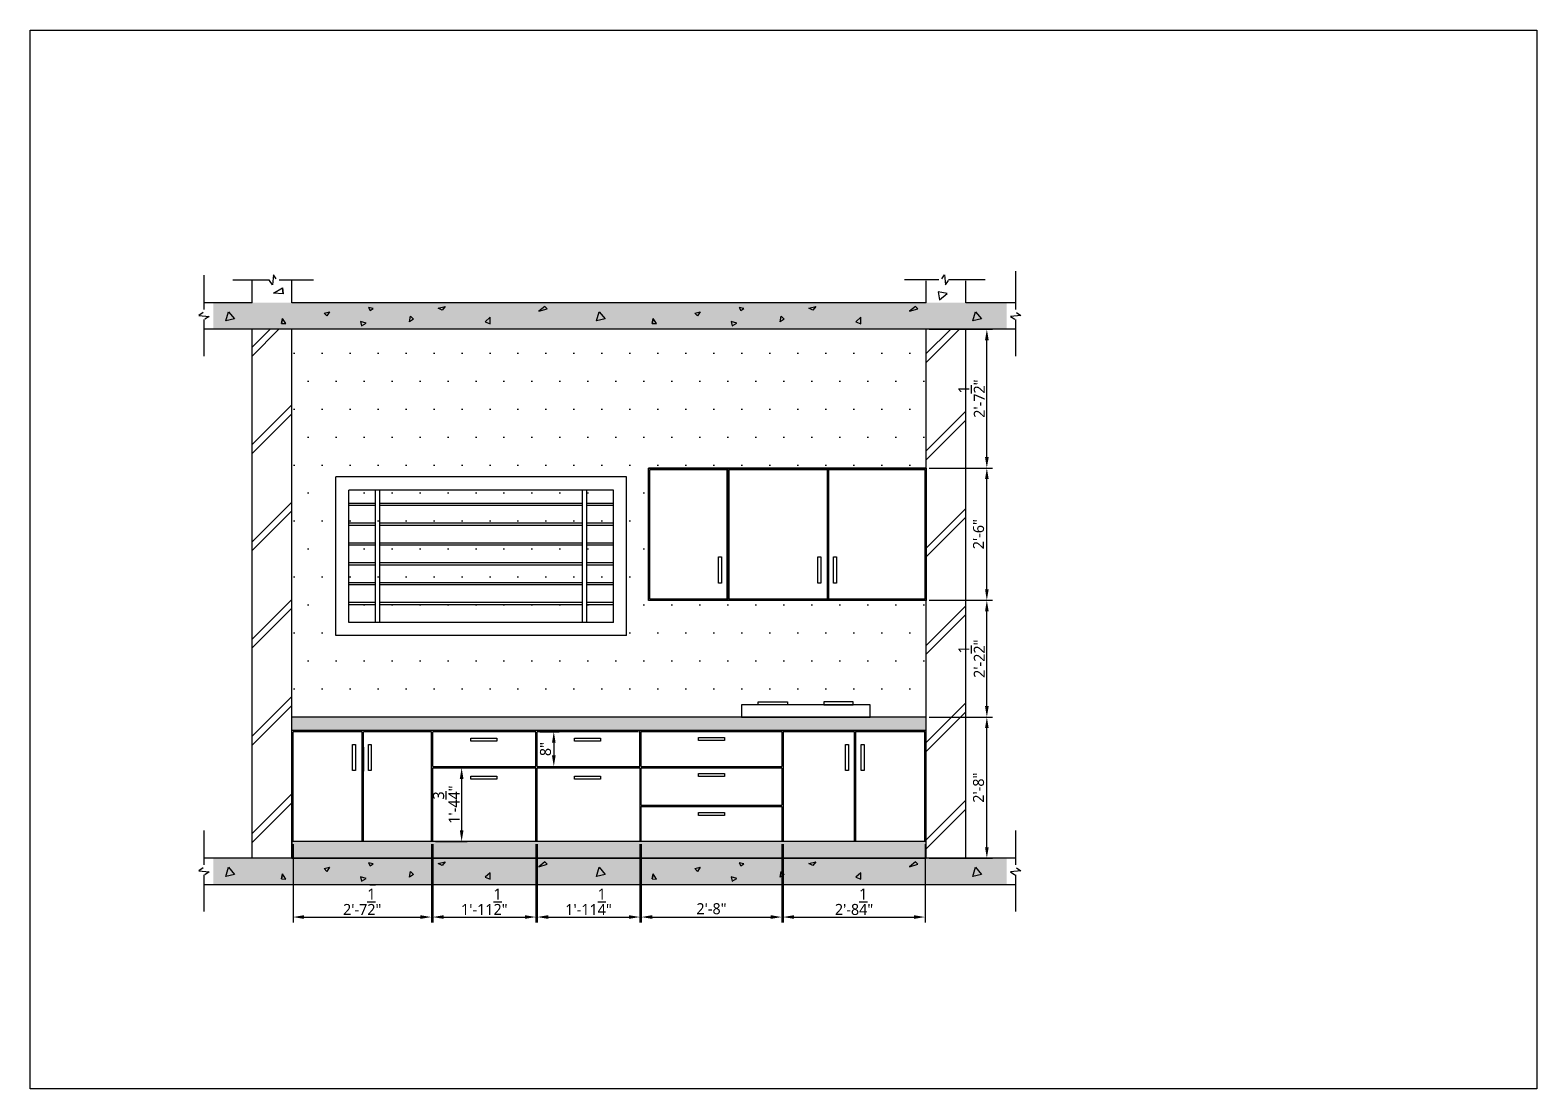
# Model space of a CAD drawing. Header units: millimetres. Extents: x 918 to 2834, y -227 to 832.
# Drawn here: x 1316.6 to 1658.5, y -227.4 to 12.8 of the extents above; entities that cross this region are included whole.
import ezdxf

# ---------------------------------------------------------------- set-up
doc = ezdxf.new("R2010")
doc.units = ezdxf.units.MM
doc.styles.get("Standard").update_dxf_attribs({"font": 'yugothic.ttf'})
doc.dimstyles.new('ISO-25', dxfattribs={"dimtxt": 2.5, "dimasz": 2.5, "dimexe": 1.25, "dimexo": 0.625, "dimtad": 1, "dimlunit": 4, "dimtxsty": 'Standard', "dimcen": 2.5, "dimadec": 0, "dimazin": 0, "dimtfac": 1, "dimtmove": 0, "dimatfit": 3, "dimfxl": 1, "dimarcsym": 0})

# ---------------------------------------------------------------- blocks, each defined once
blk = doc.blocks.new('*D39')
at = {"color": 0, "lineweight": -2}
for p, q in [((1376.27, -171.87), (1376.27, -189.64)), ((1407.67, -171.87), (1407.67, -189.64)), ((1378.77, -188.39), (1405.17, -188.39))]:
    blk.add_line(p, q, dxfattribs=at)
at = {"color": 0}
for points in [[(1378.77, -187.97), (1378.77, -188.8), (1376.27, -188.39)], [(1405.17, -187.97), (1405.17, -188.8), (1407.67, -188.39)]]:
    blk.add_solid(points, dxfattribs=at)
at = {"layer": 'Defpoints', "color": 0}
for p in [(1376.27, -171.24), (1407.67, -171.24), (1407.67, -188.39)]:
    blk.add_point(p, dxfattribs=at)
at = {"color": 0, "insert": (1391.97, -184.92), "char_height": 2.5, "attachment_point": 5}
blk.add_mtext('2\'-7{\\H1.000000x;\\S1/2;}"', dxfattribs=at)
blk = doc.blocks.new('*D40')
at = {"color": 0, "lineweight": -2}
for p, q in [((1407.97, -171.87), (1407.97, -189.64)), ((1431.37, -171.87), (1431.37, -189.64)), ((1410.47, -188.39), (1428.87, -188.39))]:
    blk.add_line(p, q, dxfattribs=at)
at = {"color": 0}
for points in [[(1410.47, -187.97), (1410.47, -188.8), (1407.97, -188.39)], [(1428.87, -187.97), (1428.87, -188.8), (1431.37, -188.39)]]:
    blk.add_solid(points, dxfattribs=at)
at = {"layer": 'Defpoints', "color": 0}
for p in [(1407.97, -171.24), (1431.37, -171.24), (1431.37, -188.39)]:
    blk.add_point(p, dxfattribs=at)
at = {"color": 0, "insert": (1419.67, -184.92), "char_height": 2.5, "attachment_point": 5}
blk.add_mtext('1\'-11{\\H1.000000x;\\S1/2;}"', dxfattribs=at)
blk = doc.blocks.new('*D41')
at = {"color": 0, "lineweight": -2}
for p, q in [((1431.67, -171.87), (1431.67, -189.64)), ((1454.97, -171.87), (1454.97, -189.64)), ((1434.17, -188.39), (1452.47, -188.39))]:
    blk.add_line(p, q, dxfattribs=at)
at = {"color": 0}
for points in [[(1434.17, -187.97), (1434.17, -188.8), (1431.67, -188.39)], [(1452.47, -187.97), (1452.47, -188.8), (1454.97, -188.39)]]:
    blk.add_solid(points, dxfattribs=at)
at = {"layer": 'Defpoints', "color": 0}
for p in [(1431.67, -171.24), (1454.97, -171.24), (1454.97, -188.39)]:
    blk.add_point(p, dxfattribs=at)
at = {"color": 0, "insert": (1443.32, -184.93), "char_height": 2.5, "attachment_point": 5}
blk.add_mtext('1\'-11{\\H1.000000x;\\S1/4;}"', dxfattribs=at)
blk = doc.blocks.new('*D42')
at = {"color": 0, "lineweight": -2}
for p, q in [((1455.27, -171.87), (1455.27, -189.64)), ((1487.17, -171.87), (1487.17, -189.64)), ((1457.77, -188.39), (1484.67, -188.39))]:
    blk.add_line(p, q, dxfattribs=at)
at = {"color": 0}
for points in [[(1457.77, -187.97), (1457.77, -188.8), (1455.27, -188.39)], [(1484.67, -187.97), (1484.67, -188.8), (1487.17, -188.39)]]:
    blk.add_solid(points, dxfattribs=at)
at = {"layer": 'Defpoints', "color": 0}
for p in [(1455.27, -171.24), (1487.17, -171.24), (1487.17, -188.39)]:
    blk.add_point(p, dxfattribs=at)
at = {"color": 0, "insert": (1471.22, -186.51), "char_height": 2.5, "attachment_point": 5}
blk.add_mtext('2\'-8"', dxfattribs=at)
blk = doc.blocks.new('*D43')
at = {"color": 0, "lineweight": -2}
for p, q in [((1487.47, -171.87), (1487.47, -189.64)), ((1519.67, -171.87), (1519.67, -189.64)), ((1489.97, -188.39), (1517.17, -188.39))]:
    blk.add_line(p, q, dxfattribs=at)
at = {"color": 0}
for points in [[(1489.97, -187.97), (1489.97, -188.8), (1487.47, -188.39)], [(1517.17, -187.97), (1517.17, -188.8), (1519.67, -188.39)]]:
    blk.add_solid(points, dxfattribs=at)
at = {"layer": 'Defpoints', "color": 0}
for p in [(1487.47, -171.24), (1519.67, -171.24), (1519.67, -188.39)]:
    blk.add_point(p, dxfattribs=at)
at = {"color": 0, "insert": (1503.57, -184.93), "char_height": 2.5, "attachment_point": 5}
blk.add_mtext('2\'-8{\\H1.000000x;\\S1/4;}"', dxfattribs=at)
blk = doc.blocks.new('*D45')
at = {"color": 0, "lineweight": -2}
for p, q in [((1520.59, -143.04), (1534.95, -143.04)), ((1533.7, -172.54), (1533.7, -145.54)), ((1520.59, -175.04), (1534.95, -175.04))]:
    blk.add_line(p, q, dxfattribs=at)
at = {"color": 0}
for points in [[(1533.29, -145.54), (1534.12, -145.54), (1533.7, -143.04)], [(1533.29, -172.54), (1534.12, -172.54), (1533.7, -175.04)]]:
    blk.add_solid(points, dxfattribs=at)
at = {"layer": 'Defpoints', "color": 0}
for p in [(1519.97, -143.04), (1533.7, -143.04), (1519.97, -175.04)]:
    blk.add_point(p, dxfattribs=at)
at = {"color": 0, "insert": (1531.83, -159.04), "char_height": 2.5, "attachment_point": 5, "rotation": 90}
blk.add_mtext('2\'-8"', dxfattribs=at)
blk = doc.blocks.new('*D46')
at = {"color": 0, "lineweight": -2}
for p, q in [((1520.59, -116.54), (1534.95, -116.54)), ((1533.7, -140.54), (1533.7, -119.04)), ((1520.59, -143.04), (1534.95, -143.04))]:
    blk.add_line(p, q, dxfattribs=at)
at = {"color": 0}
for points in [[(1533.29, -119.04), (1534.12, -119.04), (1533.7, -116.54)], [(1533.29, -140.54), (1534.12, -140.54), (1533.7, -143.04)]]:
    blk.add_solid(points, dxfattribs=at)
at = {"layer": 'Defpoints', "color": 0}
for p in [(1519.97, -116.54), (1533.7, -116.54), (1519.97, -143.04)]:
    blk.add_point(p, dxfattribs=at)
at = {"color": 0, "insert": (1530.24, -129.79), "char_height": 2.5, "attachment_point": 5, "rotation": 90}
blk.add_mtext('2\'-2{\\H1.000000x;\\S1/2;}"', dxfattribs=at)
blk = doc.blocks.new('*D47')
at = {"color": 0, "lineweight": -2}
for p, q in [((1520.59, -86.54), (1534.95, -86.54)), ((1533.7, -114.04), (1533.7, -89.04)), ((1520.59, -116.54), (1534.95, -116.54))]:
    blk.add_line(p, q, dxfattribs=at)
at = {"color": 0}
for points in [[(1533.29, -89.04), (1534.12, -89.04), (1533.7, -86.54)], [(1533.29, -114.04), (1534.12, -114.04), (1533.7, -116.54)]]:
    blk.add_solid(points, dxfattribs=at)
at = {"layer": 'Defpoints', "color": 0}
for p in [(1519.97, -86.54), (1533.7, -86.54), (1519.97, -116.54)]:
    blk.add_point(p, dxfattribs=at)
at = {"color": 0, "insert": (1531.83, -101.54), "char_height": 2.5, "attachment_point": 5, "rotation": 90}
blk.add_mtext('2\'-6"', dxfattribs=at)
blk = doc.blocks.new('*D48')
at = {"color": 0, "lineweight": -2}
for p, q in [((1520.59, -55.04), (1534.95, -55.04)), ((1533.7, -84.04), (1533.7, -57.54)), ((1520.59, -86.54), (1534.95, -86.54))]:
    blk.add_line(p, q, dxfattribs=at)
at = {"color": 0}
for points in [[(1533.29, -57.54), (1534.12, -57.54), (1533.7, -55.04)], [(1533.29, -84.04), (1534.12, -84.04), (1533.7, -86.54)]]:
    blk.add_solid(points, dxfattribs=at)
at = {"layer": 'Defpoints', "color": 0}
for p in [(1519.97, -55.04), (1533.7, -55.04), (1519.97, -86.54)]:
    blk.add_point(p, dxfattribs=at)
at = {"color": 0, "insert": (1530.24, -70.79), "char_height": 2.5, "attachment_point": 5, "rotation": 90}
blk.add_mtext('2\'-7{\\H1.000000x;\\S1/2;}"', dxfattribs=at)
blk = doc.blocks.new('*D49')
at = {"color": 0, "lineweight": -2}
for p, q in [((1408.59, -154.54), (1415.78, -154.54)), ((1414.53, -157.04), (1414.53, -168.74)), ((1408.59, -171.24), (1415.78, -171.24))]:
    blk.add_line(p, q, dxfattribs=at)
at = {"color": 0}
for points in [[(1414.12, -157.04), (1414.95, -157.04), (1414.53, -154.54)], [(1414.12, -168.74), (1414.95, -168.74), (1414.53, -171.24)]]:
    blk.add_solid(points, dxfattribs=at)
at = {"layer": 'Defpoints', "color": 0}
for p in [(1407.97, -154.54), (1407.97, -171.24), (1414.53, -171.24)]:
    blk.add_point(p, dxfattribs=at)
at = {"color": 0, "insert": (1411.05, -162.89), "char_height": 2.5, "attachment_point": 5, "rotation": 90}
blk.add_mtext('1\'-4{\\H1.000000x;\\S3/4;}"', dxfattribs=at)
blk = doc.blocks.new('*D50')
at = {"color": 0, "lineweight": -2}
for p, q in [((1432.29, -146.34), (1436.69, -146.34)), ((1435.44, -148.84), (1435.44, -151.74)), ((1432.29, -154.24), (1436.69, -154.24))]:
    blk.add_line(p, q, dxfattribs=at)
at = {"color": 0}
for points in [[(1435.03, -148.84), (1435.86, -148.84), (1435.44, -146.34)], [(1435.03, -151.74), (1435.86, -151.74), (1435.44, -154.24)]]:
    blk.add_solid(points, dxfattribs=at)
at = {"layer": 'Defpoints', "color": 0}
for p in [(1431.67, -146.34), (1431.67, -154.24), (1435.44, -154.24)]:
    blk.add_point(p, dxfattribs=at)
at = {"color": 0, "insert": (1433.57, -150.29), "char_height": 2.5, "attachment_point": 5, "rotation": 90}
blk.add_mtext('8"', dxfattribs=at)

msp = doc.modelspace()

# ---------------------------------------------------------------- hatches: boundary and pattern name
h = msp.add_hatch()
h.set_pattern_fill('DOTS', color=256, style=0)
h.set_pattern_definition([(0, (-255.4378, -644.6468), (0.79375, 1.5875), [0, -1.5875])])
h.paths.add_polyline_path([(1538.186, -49.045), (1358.159, -49.045), (1358.159, -55.045), (1538.186, -55.045)])
h = msp.add_hatch()
h.set_pattern_fill('JIS_LC_8A', color=256, scale=2, style=0)
h.set_pattern_definition([(45, (-255.438, -644.647), (-11.03087, 11.03087), []), (45, (-253.438, -644.647), (-11.03087, 11.03087), [])])
h.paths.add_polyline_path([(1375.967, -55.045), (1366.967, -55.045), (1366.967, -175.045), (1375.967, -175.045)])
h.paths.add_polyline_path([(1519.967, -175.045), (1528.967, -175.045), (1528.967, -55.045), (1519.967, -55.045)])
h = msp.add_hatch()
h.set_pattern_fill('DOTS', color=256, scale=4, style=0)
h.set_pattern_definition([(0, (-255.438, -644.647), (3.175, 6.35), [0, -6.35])])
h.paths.add_polyline_path([(1375.967, -55.045), (1375.967, -143.045), (1478.015, -143.045), (1478.015, -140.251), (1481.835, -140.251), (1481.835, -139.567), (1488.496, -139.567), (1488.496, -140.251), (1496.714, -140.251), (1496.714, -139.567), (1503.375, -139.567), (1503.375, -140.251), (1507.195, -140.251), (1507.195, -143.045), (1519.967, -143.045), (1519.967, -116.545), (1474.967, -116.545), (1456.967, -116.545), (1456.967, -86.545), (1474.967, -86.545), (1519.967, -86.545), (1519.967, -55.045)])
h.paths.add_polyline_path([(1451.967, -88.545), (1451.967, -124.545), (1385.967, -124.545), (1385.967, -88.545)], flags=16)
h.paths.add_polyline_path([(1388.967, -91.545), (1388.967, -121.545), (1448.967, -121.545), (1448.967, -91.545)], flags=0)
h = msp.add_hatch()
h.set_pattern_fill('ZIGZAG', color=256, scale=0.4, style=0)
h.set_pattern_definition([(0, (-255.4378, -641.1468), (1.27, 1.27), [1.27, -1.27]), (90, (-254.1678, -641.1468), (-1.27, 1.27), [1.27, -1.27])])
h.paths.add_polyline_path([(1519.967, -143.045), (1375.967, -143.045), (1375.967, -146.045), (1519.967, -146.045)])
h = msp.add_hatch()
h.set_pattern_fill('ZIGZAG', color=256, scale=0.4, style=0)
h.set_pattern_definition([(0, (0, -346.2588), (1.27, 1.27), [1.27, -1.27]), (90, (1.27, -346.2588), (-1.27, 1.27), [1.27, -1.27])])
h.paths.add_polyline_path([(1519.967, -175.045), (1519.967, -171.245), (1375.967, -171.245), (1375.967, -175.045)])
h = msp.add_hatch()
h.set_pattern_fill('DOTS', color=256, style=0)
h.set_pattern_definition([(0, (-255.4378, -770.6468), (0.79375, 1.5875), [0, -1.5875])])
h.paths.add_polyline_path([(1538.186, -175.045), (1358.159, -175.045), (1358.159, -181.045), (1538.186, -181.045)])

# ---------------------------------------------------------------- linework, layer by layer
for p, q in [((1366.967, -49.045), (1366.967, -44.045)), ((1371.58, -44.979), (1370.931, -44.018)), ((1371.821, -42.673), (1371.58, -44.979)), ((1372.469, -43.633), (1371.821, -42.673)), ((1375.967, -49.045), (1375.967, -44.045)), ((1519.967, -49.045), (1519.967, -44.045)), ((1523.464, -43.633), (1524.113, -42.673)), ((1524.113, -42.673), (1524.354, -44.979)), ((1524.354, -44.979), (1525.003, -44.018)), ((1528.967, -49.045), (1528.967, -44.045)), ((1371.864, -46.845), (1373.902, -45.686)), ((1374.041, -46.98), (1371.864, -46.845)), ((1374.041, -46.98), (1373.902, -45.686)), ((1373.902, -45.686), (1374.041, -46.98)), ((1374.041, -46.98), (1374.041, -46.98)), ((1524.712, -46.944), (1522.686, -46.539)), ((1522.686, -46.539), (1522.97, -48.401)), ((1522.97, -48.401), (1524.712, -46.944)), ((1355.894, -51.248), (1354.934, -51.896)), ((1366.967, -49.045), (1356.086, -49.045)), ((1361.034, -53.174), (1361.643, -51.097)), ((1361.643, -51.097), (1363.013, -52.718)), ((1519.967, -49.045), (1375.967, -49.045)), ((1383.33, -51.404), (1384.556, -51.059)), ((1384.556, -51.059), (1383.943, -52.032)), ((1394.489, -50.318), (1393.36, -50.121)), ((1393.36, -50.121), (1393.752, -50.759)), ((1393.752, -50.759), (1394.489, -50.318)), ((1409.181, -50.266), (1410.766, -49.864)), ((1410.121, -50.696), (1409.181, -50.266)), ((1410.766, -49.864), (1410.121, -50.696)), ((1433.384, -49.868), (1432.039, -50.973)), ((1432.039, -50.973), (1433.952, -50.42)), ((1433.952, -50.42), (1433.384, -49.868)), ((1445.14, -53.174), (1445.749, -51.097)), ((1445.749, -51.097), (1447.119, -52.718)), ((1467.436, -51.404), (1468.662, -51.059)), ((1468.662, -51.059), (1468.049, -52.032)), ((1478.594, -50.318), (1477.466, -50.121)), ((1477.466, -50.121), (1477.858, -50.759)), ((1477.858, -50.759), (1478.594, -50.318)), ((1493.287, -50.266), (1494.872, -49.864)), ((1494.227, -50.696), (1493.287, -50.266)), ((1494.872, -49.864), (1494.227, -50.696)), ((1517.49, -49.868), (1516.144, -50.973)), ((1516.144, -50.973), (1518.058, -50.42)), ((1518.058, -50.42), (1517.49, -49.868)), ((1540.246, -49.045), (1528.967, -49.045)), ((1530.489, -53.174), (1531.098, -51.097)), ((1531.098, -51.097), (1532.468, -52.718)), ((1540.438, -51.248), (1541.399, -51.896)), ((1540.438, -51.248), (1541.399, -51.896)), ((1354.934, -51.896), (1357.239, -52.137)), ((1357.239, -52.137), (1356.279, -52.786)), ((1363.013, -52.718), (1361.034, -53.174)), ((1373.619, -53.732), (1373.906, -52.585)), ((1373.906, -52.585), (1373.619, -53.732)), ((1373.619, -53.732), (1374.624, -53.766)), ((1374.624, -53.766), (1373.906, -52.585)), ((1383.943, -52.032), (1383.33, -51.404)), ((1392.869, -53.651), (1391.617, -53.283)), ((1391.617, -53.283), (1391.838, -54.263)), ((1391.838, -54.263), (1392.869, -53.651)), ((1402.671, -53.344), (1402.944, -52.093)), ((1403.6, -52.748), (1402.671, -53.344)), ((1402.944, -52.093), (1403.6, -52.748)), ((1403.6, -52.748), (1403.6, -52.748)), ((1421.015, -52.329), (1419.852, -53.348)), ((1419.852, -53.348), (1421.015, -53.799)), ((1421.015, -53.799), (1421.015, -52.329)), ((1447.119, -52.718), (1445.14, -53.174)), ((1457.725, -53.732), (1458.012, -52.585)), ((1458.012, -52.585), (1457.725, -53.732)), ((1457.725, -53.732), (1458.73, -53.766)), ((1458.73, -53.766), (1458.012, -52.585)), ((1468.049, -52.032), (1467.436, -51.404)), ((1476.975, -53.651), (1475.723, -53.283)), ((1475.723, -53.283), (1475.944, -54.263)), ((1475.944, -54.263), (1476.975, -53.651)), ((1486.777, -53.344), (1487.05, -52.093)), ((1487.706, -52.748), (1486.777, -53.344)), ((1487.05, -52.093), (1487.706, -52.748)), ((1487.706, -52.748), (1487.706, -52.748)), ((1505.121, -52.329), (1503.958, -53.348)), ((1503.958, -53.348), (1505.121, -53.799)), ((1505.121, -53.799), (1505.121, -52.329)), ((1532.468, -52.718), (1530.489, -53.174)), ((1541.399, -51.896), (1539.093, -52.137)), ((1541.399, -51.896), (1539.093, -52.137)), ((1539.093, -52.137), (1540.054, -52.786)), ((1539.093, -52.137), (1540.054, -52.786)), ((1540.246, -55.045), (1356.086, -55.045)), ((1366.967, -175.045), (1366.967, -55.045)), ((1375.967, -175.045), (1375.967, -55.045)), ((1519.967, -175.045), (1519.967, -55.045)), ((1519.967, -175.045), (1519.967, -55.045)), ((1528.967, -175.045), (1528.967, -55.045)), ((1385.967, -124.545), (1385.967, -88.545)), ((1451.967, -88.545), (1385.967, -88.545)), ((1451.967, -124.545), (1451.967, -88.545)), ((1456.967, -116.545), (1456.967, -86.545)), ((1519.967, -86.545), (1456.967, -86.545)), ((1474.967, -116.545), (1474.967, -86.545)), ((1497.467, -86.845), (1497.467, -116.245)), ((1497.767, -86.845), (1497.767, -116.245)), ((1388.967, -121.545), (1388.967, -91.545)), ((1448.967, -91.545), (1388.967, -91.545)), ((1394.967, -121.545), (1394.967, -91.545)), ((1395.967, -121.545), (1395.967, -91.545)), ((1441.967, -121.545), (1441.967, -91.545)), ((1442.967, -121.545), (1442.967, -91.545)), ((1448.967, -121.545), (1448.967, -91.545)), ((1394.967, -94.545), (1388.967, -94.545)), ((1394.967, -95.045), (1388.967, -95.045)), ((1441.967, -94.545), (1395.967, -94.545)), ((1441.967, -95.045), (1395.967, -95.045)), ((1448.967, -94.545), (1442.967, -94.545)), ((1448.967, -95.045), (1442.967, -95.045)), ((1394.967, -99.045), (1388.967, -99.045)), ((1441.967, -99.045), (1395.967, -99.045)), ((1448.967, -99.045), (1442.967, -99.045)), ((1394.967, -99.545), (1388.967, -99.545)), ((1441.967, -99.545), (1395.967, -99.545)), ((1448.967, -99.545), (1442.967, -99.545)), ((1394.967, -103.545), (1388.967, -103.545)), ((1394.967, -104.045), (1388.967, -104.045)), ((1441.967, -103.545), (1395.967, -103.545)), ((1441.967, -104.045), (1395.967, -104.045)), ((1448.967, -103.545), (1442.967, -103.545)), ((1448.967, -104.045), (1442.967, -104.045)), ((1394.967, -108.045), (1388.967, -108.045)), ((1394.967, -108.545), (1388.967, -108.545)), ((1441.967, -108.045), (1395.967, -108.045)), ((1441.967, -108.545), (1395.967, -108.545)), ((1448.967, -108.045), (1442.967, -108.045)), ((1448.967, -108.545), (1442.967, -108.545)), ((1394.967, -112.545), (1388.967, -112.545)), ((1441.967, -112.545), (1395.967, -112.545)), ((1448.967, -112.545), (1442.967, -112.545)), ((1394.967, -113.045), (1388.967, -113.045)), ((1441.967, -113.045), (1395.967, -113.045)), ((1448.967, -113.045), (1442.967, -113.045)), ((1394.967, -117.045), (1388.967, -117.045)), ((1394.967, -117.545), (1388.967, -117.545)), ((1441.967, -117.045), (1395.967, -117.045)), ((1441.967, -117.545), (1395.967, -117.545)), ((1448.967, -117.045), (1442.967, -117.045)), ((1448.967, -117.545), (1442.967, -117.545)), ((1519.967, -116.545), (1456.967, -116.545)), ((1448.967, -121.545), (1388.967, -121.545)), ((1451.967, -124.545), (1385.967, -124.545)), ((1519.967, -143.045), (1375.967, -143.045)), ((1519.967, -146.045), (1375.967, -146.045)), ((1376.267, -171.245), (1376.267, -146.345)), ((1391.967, -146.345), (1376.267, -146.345)), ((1391.967, -171.245), (1391.967, -146.345)), ((1407.667, -146.345), (1392.267, -146.345)), ((1392.267, -171.245), (1392.267, -146.345)), ((1407.667, -171.245), (1407.667, -146.345)), ((1407.967, -154.245), (1407.967, -146.345)), ((1431.367, -146.345), (1407.967, -146.345)), ((1431.367, -146.345), (1431.267, -146.345)), ((1431.367, -154.245), (1431.367, -146.345)), ((1431.667, -154.245), (1431.667, -146.345)), ((1454.667, -146.345), (1431.667, -146.345)), ((1454.967, -154.245), (1454.967, -146.045)), ((1454.967, -146.045), (1519.967, -146.045)), ((1454.967, -154.245), (1454.967, -146.045)), ((1455.267, -154.245), (1455.267, -146.345)), ((1487.167, -146.345), (1455.267, -146.345)), ((1487.167, -146.345), (1487.167, -154.245)), ((1487.467, -146.045), (1519.667, -146.045)), ((1503.567, -146.345), (1487.467, -146.345)), ((1487.467, -146.345), (1487.467, -171.245)), ((1503.567, -146.345), (1503.567, -171.245)), ((1519.667, -146.345), (1503.867, -146.345)), ((1503.867, -146.345), (1503.867, -171.245)), ((1519.667, -171.245), (1519.667, -146.345)), ((1407.967, -154.245), (1431.367, -154.245)), ((1407.967, -171.245), (1407.967, -154.545)), ((1407.967, -154.545), (1431.367, -154.545)), ((1431.267, -154.245), (1431.367, -154.245)), ((1431.267, -154.545), (1431.367, -154.545)), ((1431.367, -171.245), (1431.367, -154.545)), ((1431.667, -154.245), (1454.967, -154.245)), ((1431.667, -171.245), (1431.667, -154.545)), ((1431.667, -154.545), (1454.967, -154.545)), ((1454.967, -154.545), (1454.967, -171.245)), ((1455.267, -154.245), (1487.167, -154.245)), ((1455.267, -163.045), (1455.267, -154.545)), ((1455.267, -154.545), (1487.167, -154.545)), ((1487.167, -154.545), (1487.167, -163.045)), ((1455.267, -163.045), (1487.167, -163.045)), ((1455.267, -171.245), (1455.267, -163.345)), ((1455.267, -163.345), (1487.167, -163.345)), ((1487.167, -163.345), (1487.167, -171.245)), ((1391.967, -171.245), (1376.267, -171.245)), ((1407.667, -171.245), (1392.267, -171.245)), ((1431.367, -171.245), (1407.967, -171.245)), ((1431.367, -171.245), (1431.267, -171.245)), ((1454.967, -171.245), (1431.667, -171.245)), ((1487.167, -171.245), (1455.267, -171.245)), ((1503.567, -171.245), (1487.467, -171.245)), ((1519.667, -171.245), (1503.867, -171.245)), ((1355.894, -177.248), (1354.934, -177.896)), ((1540.246, -175.045), (1356.086, -175.045)), ((1361.034, -179.174), (1361.643, -177.097)), ((1361.643, -177.097), (1363.013, -178.718)), ((1383.33, -177.404), (1384.556, -177.059)), ((1383.943, -178.032), (1383.33, -177.404)), ((1384.556, -177.059), (1383.943, -178.032)), ((1394.489, -176.318), (1393.36, -176.121)), ((1393.36, -176.121), (1393.752, -176.759)), ((1393.752, -176.759), (1394.489, -176.318)), ((1409.181, -176.266), (1410.766, -175.864)), ((1410.121, -176.696), (1409.181, -176.266)), ((1410.766, -175.864), (1410.121, -176.696)), ((1433.384, -175.868), (1432.039, -176.973)), ((1432.039, -176.973), (1433.952, -176.42)), ((1433.952, -176.42), (1433.384, -175.868)), ((1445.14, -179.174), (1445.749, -177.097)), ((1445.749, -177.097), (1447.119, -178.718)), ((1467.436, -177.404), (1468.662, -177.059)), ((1468.049, -178.032), (1467.436, -177.404)), ((1468.662, -177.059), (1468.049, -178.032)), ((1478.594, -176.318), (1477.466, -176.121)), ((1477.466, -176.121), (1477.858, -176.759)), ((1477.858, -176.759), (1478.594, -176.318)), ((1493.287, -176.266), (1494.872, -175.864)), ((1494.227, -176.696), (1493.287, -176.266)), ((1494.872, -175.864), (1494.227, -176.696)), ((1517.49, -175.868), (1516.144, -176.973)), ((1516.144, -176.973), (1518.058, -176.42)), ((1518.058, -176.42), (1517.49, -175.868)), ((1530.489, -179.174), (1531.098, -177.097)), ((1531.098, -177.097), (1532.468, -178.718)), ((1540.438, -177.248), (1541.399, -177.896)), ((1354.934, -177.896), (1357.239, -178.137)), ((1540.246, -181.045), (1356.086, -181.045)), ((1357.239, -178.137), (1356.279, -178.786)), ((1363.013, -178.718), (1361.034, -179.174)), ((1373.619, -179.732), (1373.906, -178.585)), ((1373.906, -178.585), (1373.619, -179.732)), ((1373.619, -179.732), (1374.624, -179.766)), ((1374.624, -179.766), (1373.906, -178.585)), ((1392.869, -179.651), (1391.617, -179.283)), ((1391.617, -179.283), (1391.838, -180.263)), ((1391.838, -180.263), (1392.869, -179.651)), ((1393.721, -181.045), (1394.978, -181.045)), ((1402.671, -179.344), (1402.944, -178.093)), ((1403.6, -178.748), (1402.671, -179.344)), ((1402.944, -178.093), (1403.6, -178.748)), ((1403.6, -178.748), (1403.6, -178.748)), ((1421.015, -178.329), (1419.852, -179.348)), ((1419.852, -179.348), (1421.015, -179.799)), ((1421.015, -179.799), (1421.015, -178.329)), ((1447.119, -178.718), (1445.14, -179.174)), ((1457.725, -179.732), (1458.012, -178.585)), ((1458.012, -178.585), (1457.725, -179.732)), ((1457.725, -179.732), (1458.73, -179.766)), ((1458.73, -179.766), (1458.012, -178.585)), ((1476.975, -179.651), (1475.723, -179.283)), ((1475.723, -179.283), (1475.944, -180.263)), ((1475.944, -180.263), (1476.975, -179.651)), ((1486.777, -179.344), (1487.05, -178.093)), ((1487.706, -178.748), (1486.777, -179.344)), ((1487.05, -178.093), (1487.706, -178.748)), ((1487.706, -178.748), (1487.706, -178.748)), ((1505.121, -178.329), (1503.958, -179.348)), ((1503.958, -179.348), (1505.121, -179.799)), ((1505.121, -179.799), (1505.121, -178.329)), ((1532.468, -178.718), (1530.489, -179.174)), ((1541.399, -177.896), (1539.093, -178.137)), ((1539.093, -178.137), (1540.054, -178.786))]:
    msp.add_line(p, q)
for points in [[(1316.621, 12.804), (1658.502, 12.804), (1658.502, -227.362), (1316.621, -227.362)], [(1456.967, -86.545), (1474.967, -86.545), (1474.967, -116.545), (1456.967, -116.545)], [(1457.267, -86.845), (1474.667, -86.845), (1474.667, -116.245), (1457.267, -116.245)], [(1474.967, -86.545), (1519.967, -86.545), (1519.967, -116.545), (1474.967, -116.545)], [(1475.267, -86.845), (1519.667, -86.845), (1519.667, -116.245), (1475.267, -116.245)], [(1472.788, -106.694), (1473.458, -106.694), (1473.458, -112.634), (1472.788, -112.634)], [(1495.342, -106.694), (1496.012, -106.694), (1496.012, -112.634), (1495.342, -112.634)], [(1498.939, -106.694), (1499.609, -106.694), (1499.609, -112.634), (1498.939, -112.634)], [(1488.496, -140.251), (1481.835, -140.251), (1481.835, -139.567), (1488.496, -139.567)], [(1496.714, -140.251), (1503.375, -140.251), (1503.375, -139.567), (1496.714, -139.567)], [(1478.015, -143.045), (1507.195, -143.045), (1507.195, -140.251), (1478.015, -140.251)], [(1389.77, -149.211), (1390.44, -149.211), (1390.44, -155.152), (1389.77, -155.152)], [(1392.267, -149.823), (1392.267, -149.823), (1392.267, -155.282), (1392.267, -155.282)], [(1393.367, -149.211), (1394.037, -149.211), (1394.037, -155.152), (1393.367, -155.152)], [(1422.538, -147.813), (1422.538, -148.483), (1416.598, -148.483), (1416.598, -147.813)], [(1446.059, -147.813), (1446.059, -148.483), (1440.118, -148.483), (1440.118, -147.813)], [(1474.187, -147.649), (1474.187, -148.319), (1468.247, -148.319), (1468.247, -147.649)], [(1501.603, -149.211), (1502.273, -149.211), (1502.273, -155.152), (1501.603, -155.152)], [(1505.2, -149.211), (1505.87, -149.211), (1505.87, -155.152), (1505.2, -155.152)], [(1422.538, -156.459), (1422.538, -157.129), (1416.598, -157.129), (1416.598, -156.459)], [(1446.059, -156.459), (1446.059, -157.129), (1440.118, -157.129), (1440.118, -156.459)], [(1474.187, -155.849), (1474.187, -156.519), (1468.247, -156.519), (1468.247, -155.849)], [(1474.187, -164.649), (1474.187, -165.319), (1468.247, -165.319), (1468.247, -164.649)], [(1375.967, -175.045), (1519.967, -175.045), (1519.967, -171.245), (1375.967, -171.245)]]:
    msp.add_lwpolyline(points, close=True)
at = {"linetype": 'Continuous'}
for points in [[(1356.086, -50.553), (1356.086, -42.776)], [(1362.59, -43.826), (1370.907, -43.826)], [(1373.164, -43.826), (1380.941, -43.826)], [(1522.77, -43.826), (1514.992, -43.826)], [(1533.344, -43.826), (1525.026, -43.826)], [(1540.246, -50.553), (1540.246, -41.837)], [(1540.246, -50.553), (1540.246, -41.837)], [(1356.086, -61.127), (1356.086, -52.81)], [(1540.246, -61.127), (1540.246, -52.81)], [(1540.246, -61.127), (1540.246, -52.81)], [(1356.086, -176.553), (1356.086, -168.776)], [(1540.246, -176.553), (1540.246, -168.776)], [(1356.086, -187.127), (1356.086, -178.81)], [(1540.246, -187.127), (1540.246, -178.81)]]:
    msp.add_lwpolyline(points, dxfattribs=at)
msp.add_point((1408.267, -154.545))

# ---------------------------------------------------------------- dimensions: what is measured, and where the dimension line sits
for base, p1, p2, picture, middle in [((1533.702, -55.045), (1519.967, -86.545), (1519.967, -55.045), '*D48', (1530.237, -70.795)), ((1533.702, -86.545), (1519.967, -116.545), (1519.967, -86.545), '*D47', (1531.827, -101.545)), ((1533.702, -116.545), (1519.967, -143.045), (1519.967, -116.545), '*D46', (1530.237, -129.795)), ((1533.702, -143.045), (1519.967, -175.045), (1519.967, -143.045), '*D45', (1531.827, -159.045)), ((1435.443, -154.245), (1431.667, -146.345), (1431.667, -154.245), '*D50', (1433.568, -150.295)), ((1414.533, -171.245), (1407.967, -154.545), (1407.967, -171.245), '*D49', (1411.048, -162.895))]:
    dim = msp.add_linear_dim(base=base, p1=p1, p2=p2, angle=90, dimstyle='ISO-25')
    dim.commit()
    dim.dimension.update_dxf_attribs({"geometry": picture, "text_midpoint": middle})
for base, p1, p2, picture, middle in [((1407.667, -188.386), (1376.267, -171.245), (1407.667, -171.245), '*D39', (1391.967, -184.921)), ((1431.367, -188.386), (1407.967, -171.245), (1431.367, -171.245), '*D40', (1419.667, -184.921)), ((1454.967, -188.386), (1431.667, -171.245), (1454.967, -171.245), '*D41', (1443.317, -184.926)), ((1487.167, -188.386), (1455.267, -171.245), (1487.167, -171.245), '*D42', (1471.217, -186.511)), ((1519.667, -188.386), (1487.467, -171.245), (1519.667, -171.245), '*D43', (1503.567, -184.926))]:
    dim = msp.add_linear_dim(base=base, p1=p1, p2=p2, dimstyle='ISO-25')
    dim.commit()
    dim.dimension.update_dxf_attribs({"geometry": picture, "text_midpoint": middle})

doc.saveas('drawing.dxf')
